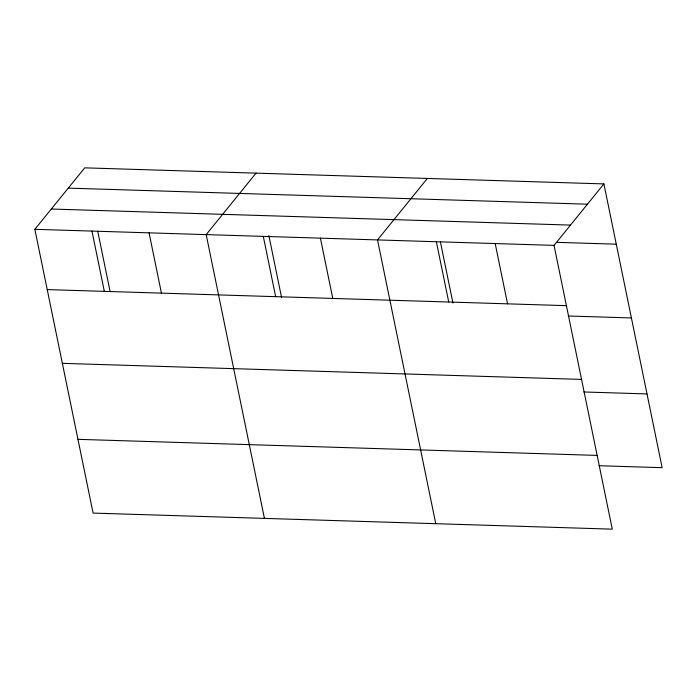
<?xml version="1.0" encoding="UTF-8"?>
<svg xmlns="http://www.w3.org/2000/svg" width="697" height="697" viewBox="0 0 697 697"><rect width="100%" height="100%" fill="white"/><g stroke="black" fill="none" stroke-linecap="round" stroke-linejoin="round"><path stroke-width="1.05" d="M603.898 183.912L554.037 245.379L612.28 529.154L93.102 513.088L34.85 229.313L84.72 167.846L603.898 183.912L662.15 467.687L599.028 465.727M256.043 173.144L206.181 234.619L264.433 518.394M427.374 178.449L377.513 239.916L435.764 523.691M68.262 188.129L587.44 204.195M51.308 209.03L570.486 225.096M557.434 242.364L616.27 244.185M34.85 229.313L554.037 245.379M47.222 289.595L566.408 305.661M568.29 315.994L631.412 317.945M62.364 363.346L581.542 379.412M583.894 391.975L647.008 393.927M77.959 439.337L597.146 455.402M495.192 243.558L507.564 303.84M440.399 241.885L452.945 302.995M436.348 241.737L448.729 302.019M320.402 238.156L332.774 298.429M268.85 235.534L281.614 297.697M263.292 236.388L275.663 296.661M149.071 232.85L161.443 293.132M97.737 231.282L110.065 291.337M91.96 231.082L104.332 291.363"/></g></svg>
